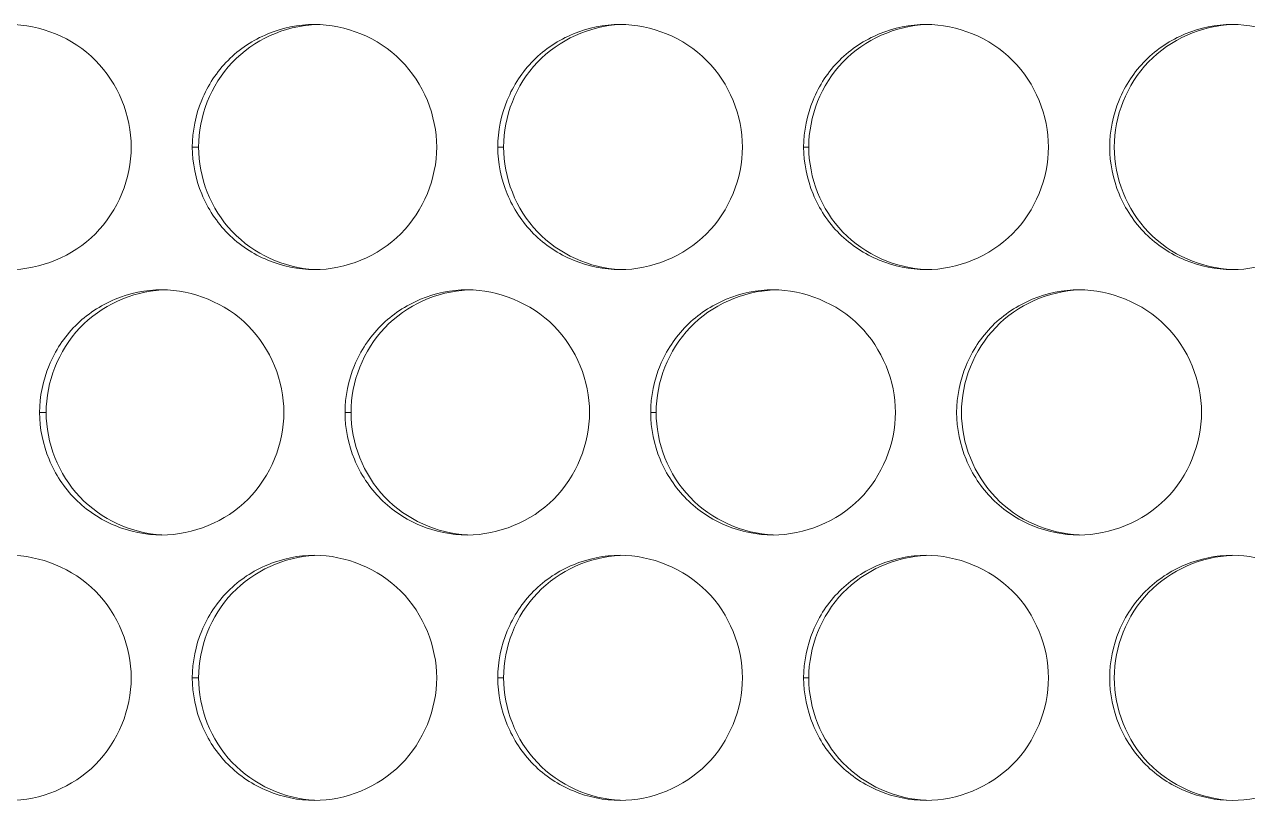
# Model space of a CAD drawing. Header units: millimetres. Extents: x 1177 to 4147, y 93 to 2194.
# Drawn here: x 1726.67 to 1756.59, y 1817.01 to 1836.25 of the extents above; entities that cross this region are included whole.
import ezdxf

# ---------------------------------------------------------------- set-up
doc = ezdxf.new("R2010")
doc.units = ezdxf.units.MM
doc.header["$LTSCALE"] = 0.1
doc.layers.get('0').update_dxf_attribs({"lineweight": 13})
doc.layers.add('标注', color=251, linetype='Continuous', lineweight=9)

msp = doc.modelspace()

# ---------------------------------------------------------------- linework, layer by layer
for radius, start, end in [(196.75, 204.56225, 43.01001), (177.334, 204.90538, 48.55999), (177.047, 204.9052, 48.6494), (168.077, 204.78787, 51.55568), (165.455, 204.70676, 52.44821)]:
    msp.add_arc((1812.49, 1686.895), radius, start, end)
at = {"layer": '标注'}
for p, q in [((1730.932, 1833.246), (1730.779, 1833.246)), ((1738.392, 1833.246), (1738.252, 1833.246)), ((1745.858, 1833.246), (1745.733, 1833.246)), ((1727.205, 1826.751), (1727.044, 1826.751)), ((1727.205, 1826.751), (1727.044, 1826.751)), ((1734.661, 1826.751), (1734.515, 1826.751)), ((1734.661, 1826.751), (1734.515, 1826.751)), ((1742.124, 1826.751), (1741.992, 1826.751)), ((1742.124, 1826.751), (1741.992, 1826.751)), ((1730.932, 1820.255), (1730.779, 1820.255)), ((1738.392, 1820.255), (1738.252, 1820.255)), ((1745.858, 1820.255), (1745.733, 1820.255))]:
    msp.add_line(p, q, dxfattribs=at)
for points, knots in [([(1729.285, 1833.246), (1729.285, 1834.011), (1728.65, 1835.602), (1727.06, 1836.246), (1726.298, 1836.246)], [0, 0, 0, 0, 0.50079, 1, 1, 1, 1]), ([(1733.772, 1836.242), (1733.033, 1836.205), (1731.525, 1835.53), (1730.932, 1833.988), (1730.932, 1833.246)], [0, 0, 0, 0, 0.499023, 1, 1, 1, 1]), ([(1736.757, 1833.246), (1736.757, 1834.011), (1736.122, 1835.603), (1734.53, 1836.246), (1733.767, 1836.246)], [0, 0, 0, 0, 0.500619, 1, 1, 1, 1]), ([(1741.248, 1836.243), (1740.506, 1836.209), (1738.989, 1835.538), (1738.392, 1833.99), (1738.392, 1833.246)], [0, 0, 0, 0, 0.499178, 1, 1, 1, 1]), ([(1744.236, 1833.246), (1744.236, 1834.011), (1743.599, 1835.604), (1742.007, 1836.246), (1741.244, 1836.246)], [0, 0, 0, 0, 0.500464, 1, 1, 1, 1]), ([(1748.73, 1836.243), (1747.986, 1836.213), (1746.46, 1835.545), (1745.858, 1833.993), (1745.858, 1833.246)], [0, 0, 0, 0, 0.499318, 1, 1, 1, 1]), ([(1751.721, 1833.246), (1751.721, 1834.011), (1751.083, 1835.604), (1749.491, 1836.246), (1748.726, 1836.246)], [0, 0, 0, 0, 0.500325, 1, 1, 1, 1]), ([(1756.218, 1836.244), (1755.471, 1836.217), (1753.937, 1835.553), (1753.33, 1833.995), (1753.33, 1833.246)], [0, 0, 0, 0, 0.499443, 1, 1, 1, 1]), ([(1759.212, 1833.246), (1759.212, 1834.011), (1758.573, 1835.605), (1756.979, 1836.246), (1756.215, 1836.246)], [0, 0, 0, 0, 0.500202, 1, 1, 1, 1]), ([(1732.625, 1836.014), (1732.265, 1835.865), (1731.595, 1835.425), (1731.158, 1834.753), (1731.009, 1834.393)], [0, 0, 0, 0, 0.499769, 1, 1, 1, 1]), ([(1740.1, 1836.014), (1739.741, 1835.865), (1739.07, 1835.425), (1738.632, 1834.753), (1738.483, 1834.393)], [0, 0, 0, 0, 0.499856, 1, 1, 1, 1]), ([(1747.582, 1836.014), (1747.222, 1835.865), (1746.551, 1835.425), (1746.112, 1834.753), (1745.964, 1834.393)], [0, 0, 0, 0, 0.499934, 1, 1, 1, 1]), ([(1755.069, 1836.014), (1754.71, 1835.865), (1754.038, 1835.425), (1753.599, 1834.753), (1753.45, 1834.393)], [0, 0, 0, 0, 0.500004, 1, 1, 1, 1]), ([(1726.298, 1830.246), (1727.06, 1830.246), (1728.65, 1830.889), (1729.285, 1832.481), (1729.285, 1833.246)], [0, 0, 0, 0, 0.49921, 1, 1, 1, 1]), ([(1730.932, 1833.246), (1730.932, 1832.503), (1731.525, 1830.961), (1733.033, 1830.287), (1733.772, 1830.249)], [0, 0, 0, 0, 0.500977, 1, 1, 1, 1]), ([(1733.767, 1830.246), (1734.53, 1830.246), (1736.122, 1830.888), (1736.757, 1832.481), (1736.757, 1833.246)], [0, 0, 0, 0, 0.499381, 1, 1, 1, 1]), ([(1738.392, 1833.246), (1738.392, 1832.501), (1738.989, 1830.954), (1740.506, 1830.283), (1741.248, 1830.249)], [0, 0, 0, 0, 0.500822, 1, 1, 1, 1]), ([(1741.244, 1830.246), (1742.007, 1830.246), (1743.599, 1830.888), (1744.236, 1832.481), (1744.236, 1833.246)], [0, 0, 0, 0, 0.499536, 1, 1, 1, 1]), ([(1745.858, 1833.246), (1745.858, 1832.499), (1746.46, 1830.946), (1747.986, 1830.279), (1748.73, 1830.248)], [0, 0, 0, 0, 0.500682, 1, 1, 1, 1]), ([(1748.726, 1830.246), (1749.491, 1830.246), (1751.083, 1830.887), (1751.721, 1832.481), (1751.721, 1833.246)], [0, 0, 0, 0, 0.499675, 1, 1, 1, 1]), ([(1753.33, 1833.246), (1753.33, 1832.496), (1753.937, 1830.939), (1755.471, 1830.275), (1756.218, 1830.248)], [0, 0, 0, 0, 0.500557, 1, 1, 1, 1]), ([(1756.215, 1830.246), (1756.979, 1830.246), (1758.573, 1830.887), (1759.212, 1832.48), (1759.212, 1833.246)], [0, 0, 0, 0, 0.499798, 1, 1, 1, 1]), ([(1731.009, 1832.098), (1731.158, 1831.739), (1731.595, 1831.067), (1732.265, 1830.627), (1732.625, 1830.477)], [0, 0, 0, 0, 0.500231, 1, 1, 1, 1]), ([(1738.483, 1832.098), (1738.632, 1831.739), (1739.07, 1831.067), (1739.741, 1830.627), (1740.1, 1830.477)], [0, 0, 0, 0, 0.500144, 1, 1, 1, 1]), ([(1745.964, 1832.098), (1746.112, 1831.738), (1746.551, 1831.067), (1747.222, 1830.627), (1747.582, 1830.477)], [0, 0, 0, 0, 0.500066, 1, 1, 1, 1]), ([(1753.45, 1832.098), (1753.599, 1831.738), (1754.038, 1831.066), (1754.71, 1830.627), (1755.069, 1830.477)], [0, 0, 0, 0, 0.499996, 1, 1, 1, 1]), ([(1730.036, 1829.747), (1729.299, 1829.707), (1727.795, 1829.031), (1727.205, 1827.492), (1727.205, 1826.751)], [0, 0, 0, 0, 0.49894, 1, 1, 1, 1]), ([(1730.036, 1829.747), (1729.299, 1829.707), (1727.795, 1829.031), (1727.205, 1827.492), (1727.205, 1826.751)], [0, 0, 0, 0, 0.49894, 1, 1, 1, 1]), ([(1728.889, 1829.519), (1728.531, 1829.369), (1727.861, 1828.929), (1727.423, 1828.258), (1727.275, 1827.898)], [0, 0, 0, 0, 0.499722, 1, 1, 1, 1]), ([(1728.889, 1829.519), (1728.531, 1829.369), (1727.861, 1828.929), (1727.423, 1828.258), (1727.275, 1827.898)], [0, 0, 0, 0, 0.499722, 1, 1, 1, 1]), ([(1733.02, 1826.751), (1733.02, 1827.515), (1732.385, 1829.108), (1730.794, 1829.751), (1730.032, 1829.751)], [0, 0, 0, 0, 0.500703, 1, 1, 1, 1]), ([(1733.02, 1826.751), (1733.02, 1827.515), (1732.385, 1829.108), (1730.794, 1829.751), (1730.032, 1829.751)], [0, 0, 0, 0, 0.500703, 1, 1, 1, 1]), ([(1737.509, 1829.747), (1736.769, 1829.712), (1735.256, 1829.039), (1734.661, 1827.494), (1734.661, 1826.751)], [0, 0, 0, 0, 0.499102, 1, 1, 1, 1]), ([(1737.509, 1829.747), (1736.769, 1829.712), (1735.256, 1829.039), (1734.661, 1827.494), (1734.661, 1826.751)], [0, 0, 0, 0, 0.499102, 1, 1, 1, 1]), ([(1736.361, 1829.519), (1736.002, 1829.369), (1735.332, 1828.929), (1734.894, 1828.258), (1734.745, 1827.898)], [0, 0, 0, 0, 0.499813, 1, 1, 1, 1]), ([(1736.361, 1829.519), (1736.002, 1829.369), (1735.332, 1828.929), (1734.894, 1828.258), (1734.745, 1827.898)], [0, 0, 0, 0, 0.499813, 1, 1, 1, 1]), ([(1740.496, 1826.751), (1740.496, 1827.516), (1739.86, 1829.108), (1738.268, 1829.751), (1737.505, 1829.751)], [0, 0, 0, 0, 0.50054, 1, 1, 1, 1]), ([(1740.496, 1826.751), (1740.496, 1827.516), (1739.86, 1829.108), (1738.268, 1829.751), (1737.505, 1829.751)], [0, 0, 0, 0, 0.50054, 1, 1, 1, 1]), ([(1744.988, 1829.748), (1744.245, 1829.716), (1742.724, 1829.046), (1742.124, 1827.496), (1742.124, 1826.751)], [0, 0, 0, 0, 0.49925, 1, 1, 1, 1]), ([(1744.988, 1829.748), (1744.245, 1829.716), (1742.724, 1829.046), (1742.124, 1827.496), (1742.124, 1826.751)], [0, 0, 0, 0, 0.49925, 1, 1, 1, 1]), ([(1743.84, 1829.519), (1743.481, 1829.369), (1742.81, 1828.93), (1742.371, 1828.258), (1742.222, 1827.898)], [0, 0, 0, 0, 0.499896, 1, 1, 1, 1]), ([(1743.84, 1829.519), (1743.481, 1829.369), (1742.81, 1828.93), (1742.371, 1828.258), (1742.222, 1827.898)], [0, 0, 0, 0, 0.499896, 1, 1, 1, 1]), ([(1747.978, 1826.751), (1747.978, 1827.516), (1747.341, 1829.109), (1745.748, 1829.751), (1744.984, 1829.751)], [0, 0, 0, 0, 0.500393, 1, 1, 1, 1]), ([(1747.978, 1826.751), (1747.978, 1827.516), (1747.341, 1829.109), (1745.748, 1829.751), (1744.984, 1829.751)], [0, 0, 0, 0, 0.500393, 1, 1, 1, 1]), ([(1752.474, 1829.748), (1751.728, 1829.72), (1750.198, 1829.054), (1749.593, 1827.499), (1749.593, 1826.751)], [0, 0, 0, 0, 0.499382, 1, 1, 1, 1]), ([(1752.474, 1829.748), (1751.728, 1829.72), (1750.198, 1829.054), (1749.593, 1827.499), (1749.593, 1826.751)], [0, 0, 0, 0, 0.499382, 1, 1, 1, 1]), ([(1751.325, 1829.519), (1750.965, 1829.369), (1750.294, 1828.93), (1749.855, 1828.258), (1749.706, 1827.898)], [0, 0, 0, 0, 0.49997, 1, 1, 1, 1]), ([(1751.325, 1829.519), (1750.965, 1829.369), (1750.294, 1828.93), (1749.855, 1828.258), (1749.706, 1827.898)], [0, 0, 0, 0, 0.49997, 1, 1, 1, 1]), ([(1755.466, 1826.751), (1755.466, 1827.516), (1754.827, 1829.109), (1753.234, 1829.751), (1752.47, 1829.751)], [0, 0, 0, 0, 0.500261, 1, 1, 1, 1]), ([(1755.466, 1826.751), (1755.466, 1827.516), (1754.827, 1829.109), (1753.234, 1829.751), (1752.47, 1829.751)], [0, 0, 0, 0, 0.500261, 1, 1, 1, 1]), ([(1727.205, 1826.751), (1727.205, 1826.009), (1727.795, 1824.47), (1729.299, 1823.794), (1730.036, 1823.755)], [0, 0, 0, 0, 0.50106, 1, 1, 1, 1]), ([(1727.205, 1826.751), (1727.205, 1826.009), (1727.795, 1824.47), (1729.299, 1823.794), (1730.036, 1823.755)], [0, 0, 0, 0, 0.50106, 1, 1, 1, 1]), ([(1730.032, 1823.751), (1730.794, 1823.751), (1732.385, 1824.393), (1733.02, 1825.986), (1733.02, 1826.751)], [0, 0, 0, 0, 0.499297, 1, 1, 1, 1]), ([(1730.032, 1823.751), (1730.794, 1823.751), (1732.385, 1824.393), (1733.02, 1825.986), (1733.02, 1826.751)], [0, 0, 0, 0, 0.499297, 1, 1, 1, 1]), ([(1734.661, 1826.751), (1734.661, 1826.007), (1735.256, 1824.462), (1736.769, 1823.79), (1737.509, 1823.754)], [0, 0, 0, 0, 0.500898, 1, 1, 1, 1]), ([(1734.661, 1826.751), (1734.661, 1826.007), (1735.256, 1824.462), (1736.769, 1823.79), (1737.509, 1823.754)], [0, 0, 0, 0, 0.500898, 1, 1, 1, 1]), ([(1737.505, 1823.751), (1738.268, 1823.751), (1739.86, 1824.393), (1740.496, 1825.985), (1740.496, 1826.751)], [0, 0, 0, 0, 0.49946, 1, 1, 1, 1]), ([(1737.505, 1823.751), (1738.268, 1823.751), (1739.86, 1824.393), (1740.496, 1825.985), (1740.496, 1826.751)], [0, 0, 0, 0, 0.49946, 1, 1, 1, 1]), ([(1742.124, 1826.751), (1742.124, 1826.005), (1742.724, 1824.455), (1744.245, 1823.785), (1744.988, 1823.753)], [0, 0, 0, 0, 0.50075, 1, 1, 1, 1]), ([(1742.124, 1826.751), (1742.124, 1826.005), (1742.724, 1824.455), (1744.245, 1823.785), (1744.988, 1823.753)], [0, 0, 0, 0, 0.50075, 1, 1, 1, 1]), ([(1744.984, 1823.751), (1745.748, 1823.751), (1747.341, 1824.392), (1747.978, 1825.985), (1747.978, 1826.751)], [0, 0, 0, 0, 0.499607, 1, 1, 1, 1]), ([(1744.984, 1823.751), (1745.748, 1823.751), (1747.341, 1824.392), (1747.978, 1825.985), (1747.978, 1826.751)], [0, 0, 0, 0, 0.499607, 1, 1, 1, 1]), ([(1749.593, 1826.751), (1749.593, 1826.002), (1750.198, 1824.447), (1751.728, 1823.781), (1752.474, 1823.753)], [0, 0, 0, 0, 0.500618, 1, 1, 1, 1]), ([(1749.593, 1826.751), (1749.593, 1826.002), (1750.198, 1824.447), (1751.728, 1823.781), (1752.474, 1823.753)], [0, 0, 0, 0, 0.500618, 1, 1, 1, 1]), ([(1752.47, 1823.751), (1753.234, 1823.751), (1754.827, 1824.392), (1755.466, 1825.985), (1755.466, 1826.751)], [0, 0, 0, 0, 0.499739, 1, 1, 1, 1]), ([(1752.47, 1823.751), (1753.234, 1823.751), (1754.827, 1824.392), (1755.466, 1825.985), (1755.466, 1826.751)], [0, 0, 0, 0, 0.499739, 1, 1, 1, 1]), ([(1727.275, 1825.603), (1727.423, 1825.243), (1727.861, 1824.572), (1728.531, 1824.132), (1728.889, 1823.982)], [0, 0, 0, 0, 0.500278, 1, 1, 1, 1]), ([(1727.275, 1825.603), (1727.423, 1825.243), (1727.861, 1824.572), (1728.531, 1824.132), (1728.889, 1823.982)], [0, 0, 0, 0, 0.500278, 1, 1, 1, 1]), ([(1734.745, 1825.603), (1734.894, 1825.243), (1735.332, 1824.572), (1736.002, 1824.132), (1736.361, 1823.982)], [0, 0, 0, 0, 0.500187, 1, 1, 1, 1]), ([(1734.745, 1825.603), (1734.894, 1825.243), (1735.332, 1824.572), (1736.002, 1824.132), (1736.361, 1823.982)], [0, 0, 0, 0, 0.500187, 1, 1, 1, 1]), ([(1742.222, 1825.603), (1742.371, 1825.243), (1742.81, 1824.571), (1743.481, 1824.132), (1743.84, 1823.982)], [0, 0, 0, 0, 0.500104, 1, 1, 1, 1]), ([(1742.222, 1825.603), (1742.371, 1825.243), (1742.81, 1824.571), (1743.481, 1824.132), (1743.84, 1823.982)], [0, 0, 0, 0, 0.500104, 1, 1, 1, 1]), ([(1749.706, 1825.603), (1749.855, 1825.243), (1750.294, 1824.571), (1750.965, 1824.132), (1751.325, 1823.982)], [0, 0, 0, 0, 0.50003, 1, 1, 1, 1]), ([(1749.706, 1825.603), (1749.855, 1825.243), (1750.294, 1824.571), (1750.965, 1824.132), (1751.325, 1823.982)], [0, 0, 0, 0, 0.50003, 1, 1, 1, 1]), ([(1729.285, 1820.255), (1729.285, 1821.02), (1728.65, 1822.612), (1727.06, 1823.255), (1726.298, 1823.255)], [0, 0, 0, 0, 0.50079, 1, 1, 1, 1]), ([(1733.772, 1823.252), (1733.033, 1823.214), (1731.525, 1822.54), (1730.932, 1820.998), (1730.932, 1820.255)], [0, 0, 0, 0, 0.499023, 1, 1, 1, 1]), ([(1736.757, 1820.255), (1736.757, 1821.02), (1736.122, 1822.613), (1734.53, 1823.255), (1733.767, 1823.255)], [0, 0, 0, 0, 0.500619, 1, 1, 1, 1]), ([(1741.248, 1823.252), (1740.506, 1823.218), (1738.989, 1822.547), (1738.392, 1821), (1738.392, 1820.255)], [0, 0, 0, 0, 0.499178, 1, 1, 1, 1]), ([(1744.236, 1820.255), (1744.236, 1821.02), (1743.599, 1822.613), (1742.007, 1823.255), (1741.244, 1823.255)], [0, 0, 0, 0, 0.500464, 1, 1, 1, 1]), ([(1748.73, 1823.253), (1747.986, 1823.222), (1746.46, 1822.555), (1745.858, 1821.002), (1745.858, 1820.255)], [0, 0, 0, 0, 0.499318, 1, 1, 1, 1]), ([(1751.721, 1820.255), (1751.721, 1821.021), (1751.083, 1822.614), (1749.491, 1823.255), (1748.726, 1823.255)], [0, 0, 0, 0, 0.500325, 1, 1, 1, 1]), ([(1756.218, 1823.253), (1755.471, 1823.227), (1753.937, 1822.562), (1753.33, 1821.005), (1753.33, 1820.255)], [0, 0, 0, 0, 0.499443, 1, 1, 1, 1]), ([(1759.212, 1820.255), (1759.212, 1821.021), (1758.573, 1822.614), (1756.979, 1823.255), (1756.215, 1823.255)], [0, 0, 0, 0, 0.500202, 1, 1, 1, 1]), ([(1732.625, 1823.024), (1732.265, 1822.874), (1731.595, 1822.434), (1731.158, 1821.762), (1731.009, 1821.403)], [0, 0, 0, 0, 0.499769, 1, 1, 1, 1]), ([(1740.1, 1823.024), (1739.741, 1822.874), (1739.07, 1822.434), (1738.632, 1821.762), (1738.483, 1821.403)], [0, 0, 0, 0, 0.499856, 1, 1, 1, 1]), ([(1747.582, 1823.024), (1747.222, 1822.874), (1746.551, 1822.434), (1746.112, 1821.763), (1745.964, 1821.403)], [0, 0, 0, 0, 0.499934, 1, 1, 1, 1]), ([(1755.069, 1823.024), (1754.71, 1822.874), (1754.038, 1822.435), (1753.599, 1821.763), (1753.45, 1821.403)], [0, 0, 0, 0, 0.500004, 1, 1, 1, 1]), ([(1726.298, 1817.255), (1727.06, 1817.255), (1728.65, 1817.899), (1729.285, 1819.49), (1729.285, 1820.255)], [0, 0, 0, 0, 0.49921, 1, 1, 1, 1]), ([(1730.932, 1820.255), (1730.932, 1819.513), (1731.525, 1817.971), (1733.033, 1817.296), (1733.772, 1817.259)], [0, 0, 0, 0, 0.500977, 1, 1, 1, 1]), ([(1733.767, 1817.255), (1734.53, 1817.255), (1736.122, 1817.898), (1736.757, 1819.49), (1736.757, 1820.255)], [0, 0, 0, 0, 0.499381, 1, 1, 1, 1]), ([(1738.392, 1820.255), (1738.392, 1819.511), (1738.989, 1817.963), (1740.506, 1817.292), (1741.248, 1817.258)], [0, 0, 0, 0, 0.500822, 1, 1, 1, 1]), ([(1741.244, 1817.255), (1742.007, 1817.255), (1743.599, 1817.897), (1744.236, 1819.49), (1744.236, 1820.255)], [0, 0, 0, 0, 0.499536, 1, 1, 1, 1]), ([(1745.858, 1820.255), (1745.858, 1819.508), (1746.46, 1817.956), (1747.986, 1817.288), (1748.73, 1817.258)], [0, 0, 0, 0, 0.500682, 1, 1, 1, 1]), ([(1748.726, 1817.255), (1749.491, 1817.255), (1751.083, 1817.897), (1751.721, 1819.49), (1751.721, 1820.255)], [0, 0, 0, 0, 0.499675, 1, 1, 1, 1]), ([(1753.33, 1820.255), (1753.33, 1819.506), (1753.937, 1817.948), (1755.471, 1817.284), (1756.218, 1817.257)], [0, 0, 0, 0, 0.500557, 1, 1, 1, 1]), ([(1756.215, 1817.255), (1756.979, 1817.255), (1758.573, 1817.896), (1759.212, 1819.49), (1759.212, 1820.255)], [0, 0, 0, 0, 0.499798, 1, 1, 1, 1]), ([(1731.009, 1819.108), (1731.158, 1818.748), (1731.595, 1818.077), (1732.265, 1817.636), (1732.625, 1817.487)], [0, 0, 0, 0, 0.500231, 1, 1, 1, 1]), ([(1738.483, 1819.108), (1738.632, 1818.748), (1739.07, 1818.076), (1739.741, 1817.636), (1740.1, 1817.487)], [0, 0, 0, 0, 0.500144, 1, 1, 1, 1]), ([(1745.964, 1819.108), (1746.112, 1818.748), (1746.551, 1818.076), (1747.222, 1817.636), (1747.582, 1817.487)], [0, 0, 0, 0, 0.500066, 1, 1, 1, 1]), ([(1753.45, 1819.108), (1753.599, 1818.748), (1754.038, 1818.076), (1754.71, 1817.636), (1755.069, 1817.487)], [0, 0, 0, 0, 0.499996, 1, 1, 1, 1])]:
    msp.add_open_spline(points, degree=3, knots=knots, dxfattribs=at)
for points in [[(1733.767, 1836.246), (1733.379, 1836.246), (1732.983, 1836.163), (1732.625, 1836.014)], [(1741.244, 1836.246), (1740.855, 1836.246), (1740.459, 1836.163), (1740.1, 1836.014)], [(1748.726, 1836.246), (1748.337, 1836.246), (1747.941, 1836.163), (1747.582, 1836.014)], [(1756.215, 1836.246), (1755.825, 1836.246), (1755.429, 1836.163), (1755.069, 1836.014)], [(1731.009, 1834.393), (1730.86, 1834.032), (1730.779, 1833.636), (1730.779, 1833.246)], [(1738.483, 1834.393), (1738.334, 1834.032), (1738.252, 1833.636), (1738.252, 1833.246)], [(1745.964, 1834.393), (1745.814, 1834.032), (1745.733, 1833.636), (1745.733, 1833.246)], [(1753.45, 1834.393), (1753.301, 1834.032), (1753.219, 1833.636), (1753.219, 1833.246)], [(1730.779, 1833.246), (1730.779, 1832.856), (1730.86, 1832.459), (1731.009, 1832.098)], [(1738.252, 1833.246), (1738.252, 1832.856), (1738.334, 1832.459), (1738.483, 1832.098)], [(1745.733, 1833.246), (1745.733, 1832.856), (1745.814, 1832.459), (1745.964, 1832.098)], [(1753.219, 1833.246), (1753.219, 1832.856), (1753.301, 1832.459), (1753.45, 1832.098)], [(1732.625, 1830.477), (1732.983, 1830.328), (1733.379, 1830.246), (1733.767, 1830.246)], [(1740.1, 1830.477), (1740.459, 1830.328), (1740.855, 1830.246), (1741.244, 1830.246)], [(1747.582, 1830.477), (1747.941, 1830.328), (1748.337, 1830.246), (1748.726, 1830.246)], [(1755.069, 1830.477), (1755.429, 1830.328), (1755.825, 1830.246), (1756.215, 1830.246)], [(1730.032, 1829.751), (1729.643, 1829.751), (1729.248, 1829.668), (1728.889, 1829.519)], [(1730.032, 1829.751), (1729.643, 1829.751), (1729.248, 1829.668), (1728.889, 1829.519)], [(1737.505, 1829.751), (1737.116, 1829.751), (1736.72, 1829.668), (1736.361, 1829.519)], [(1737.505, 1829.751), (1737.116, 1829.751), (1736.72, 1829.668), (1736.361, 1829.519)], [(1744.984, 1829.751), (1744.595, 1829.751), (1744.2, 1829.668), (1743.84, 1829.519)], [(1744.984, 1829.751), (1744.595, 1829.751), (1744.2, 1829.668), (1743.84, 1829.519)], [(1752.47, 1829.751), (1752.081, 1829.751), (1751.685, 1829.668), (1751.325, 1829.519)], [(1752.47, 1829.751), (1752.081, 1829.751), (1751.685, 1829.668), (1751.325, 1829.519)], [(1727.275, 1827.898), (1727.126, 1827.537), (1727.044, 1827.141), (1727.044, 1826.751)], [(1727.275, 1827.898), (1727.126, 1827.537), (1727.044, 1827.141), (1727.044, 1826.751)], [(1734.745, 1827.898), (1734.596, 1827.537), (1734.515, 1827.141), (1734.515, 1826.751)], [(1734.745, 1827.898), (1734.596, 1827.537), (1734.515, 1827.141), (1734.515, 1826.751)], [(1742.222, 1827.898), (1742.074, 1827.537), (1741.992, 1827.141), (1741.992, 1826.751)], [(1742.222, 1827.898), (1742.074, 1827.537), (1741.992, 1827.141), (1741.992, 1826.751)], [(1749.706, 1827.898), (1749.557, 1827.537), (1749.475, 1827.141), (1749.475, 1826.751)], [(1749.706, 1827.898), (1749.557, 1827.537), (1749.475, 1827.141), (1749.475, 1826.751)], [(1727.044, 1826.751), (1727.044, 1826.36), (1727.126, 1825.964), (1727.275, 1825.603)], [(1727.044, 1826.751), (1727.044, 1826.36), (1727.126, 1825.964), (1727.275, 1825.603)], [(1734.515, 1826.751), (1734.515, 1826.36), (1734.596, 1825.964), (1734.745, 1825.603)], [(1734.515, 1826.751), (1734.515, 1826.36), (1734.596, 1825.964), (1734.745, 1825.603)], [(1741.992, 1826.751), (1741.992, 1826.36), (1742.074, 1825.964), (1742.222, 1825.603)], [(1741.992, 1826.751), (1741.992, 1826.36), (1742.074, 1825.964), (1742.222, 1825.603)], [(1749.475, 1826.751), (1749.475, 1826.36), (1749.557, 1825.964), (1749.706, 1825.603)], [(1749.475, 1826.751), (1749.475, 1826.36), (1749.557, 1825.964), (1749.706, 1825.603)], [(1728.889, 1823.982), (1729.248, 1823.833), (1729.643, 1823.751), (1730.032, 1823.751)], [(1728.889, 1823.982), (1729.248, 1823.833), (1729.643, 1823.751), (1730.032, 1823.751)], [(1736.361, 1823.982), (1736.72, 1823.833), (1737.116, 1823.751), (1737.505, 1823.751)], [(1736.361, 1823.982), (1736.72, 1823.833), (1737.116, 1823.751), (1737.505, 1823.751)], [(1743.84, 1823.982), (1744.2, 1823.833), (1744.595, 1823.751), (1744.984, 1823.751)], [(1743.84, 1823.982), (1744.2, 1823.833), (1744.595, 1823.751), (1744.984, 1823.751)], [(1751.325, 1823.982), (1751.685, 1823.833), (1752.081, 1823.751), (1752.47, 1823.751)], [(1751.325, 1823.982), (1751.685, 1823.833), (1752.081, 1823.751), (1752.47, 1823.751)], [(1733.767, 1823.255), (1733.379, 1823.255), (1732.983, 1823.173), (1732.625, 1823.024)], [(1741.244, 1823.255), (1740.855, 1823.255), (1740.459, 1823.173), (1740.1, 1823.024)], [(1748.726, 1823.255), (1748.337, 1823.255), (1747.941, 1823.173), (1747.582, 1823.024)], [(1756.215, 1823.255), (1755.825, 1823.255), (1755.429, 1823.173), (1755.069, 1823.024)], [(1731.009, 1821.403), (1730.86, 1821.042), (1730.779, 1820.645), (1730.779, 1820.255)], [(1738.483, 1821.403), (1738.334, 1821.042), (1738.252, 1820.645), (1738.252, 1820.255)], [(1745.964, 1821.403), (1745.814, 1821.042), (1745.733, 1820.645), (1745.733, 1820.255)], [(1753.45, 1821.403), (1753.301, 1821.042), (1753.219, 1820.645), (1753.219, 1820.255)], [(1730.779, 1820.255), (1730.779, 1819.865), (1730.86, 1819.469), (1731.009, 1819.108)], [(1738.252, 1820.255), (1738.252, 1819.865), (1738.334, 1819.469), (1738.483, 1819.108)], [(1745.733, 1820.255), (1745.733, 1819.865), (1745.814, 1819.469), (1745.964, 1819.108)], [(1753.219, 1820.255), (1753.219, 1819.865), (1753.301, 1819.469), (1753.45, 1819.108)], [(1732.625, 1817.487), (1732.983, 1817.338), (1733.379, 1817.255), (1733.767, 1817.255)], [(1740.1, 1817.487), (1740.459, 1817.338), (1740.855, 1817.255), (1741.244, 1817.255)], [(1747.582, 1817.487), (1747.941, 1817.338), (1748.337, 1817.255), (1748.726, 1817.255)], [(1755.069, 1817.487), (1755.429, 1817.338), (1755.825, 1817.255), (1756.215, 1817.255)]]:
    msp.add_open_spline(points, degree=3, dxfattribs=at)
msp.add_spline([(2027.49, 1819.182), (1864.296, 1806.369), (1766.772, 1737.15), (1658.757, 1615.796), (1597.49, 1595.163)], degree=3, dxfattribs=at)

doc.saveas('drawing.dxf')
